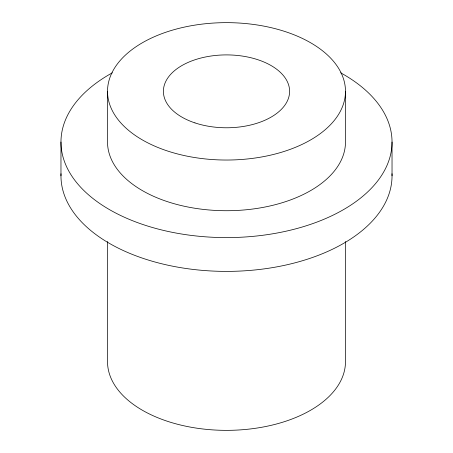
<?xml version="1.0" encoding="UTF-8"?>
<svg xmlns="http://www.w3.org/2000/svg" width="453" height="453" viewBox="0 0 453 453"><rect width="100%" height="100%" fill="white"/><g stroke="black" fill="none" stroke-linecap="round" stroke-linejoin="round"><path stroke-width="0.68" d="M392.032 142.027L392.032 175.815M345.48 91.342A118.98 68.692 0 0 1 167.01 150.832A118.98 68.692 0 0 1 167.01 31.852A118.98 68.692 0 0 1 345.48 91.342L345.48 142.027A118.98 68.692 0 0 1 226.5 210.719A118.98 68.692 0 0 1 107.52 142.027L107.52 91.342M345.48 241.534L345.48 361.658A118.98 68.692 0 0 1 226.5 430.35A118.98 68.692 0 0 1 107.52 361.658L107.52 241.534M60.968 142.027L60.968 175.815M391.998 173.748A165.532 95.572 0 0 1 226.5 271.387A165.532 95.572 0 0 1 61.002 173.748M340.65 72.814A165.532 95.572 0 0 1 344.501 209.048A165.532 95.572 0 0 1 108.499 209.048A165.532 95.572 0 0 1 112.35 72.814M194.943 122.893A63.109 36.438 0 0 0 289.609 91.342A63.109 36.438 0 0 0 194.943 59.785A63.109 36.438 0 0 0 194.943 122.893"/></g></svg>
